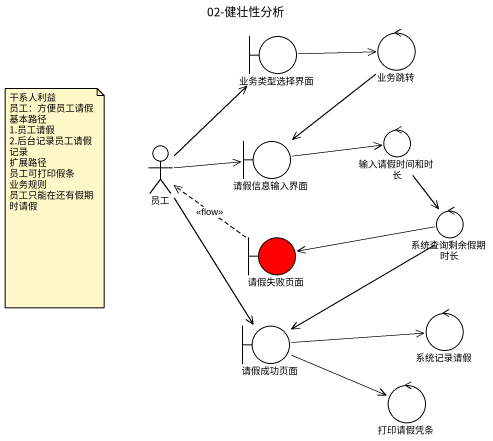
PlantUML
@startuml
title 02-健壮性分析
boundary 业务类型选择界面
control 业务跳转
actor 员工
boundary 请假信息输入界面
control 输入请假时间和时长
boundary 请假失败页面 #FF0000
control 系统查询剩余假期时长
control 系统记录请假
boundary 请假成功页面
control 打印请假凭条
业务类型选择界面 -right-> 业务跳转
业务跳转 --> 请假信息输入界面
员工 -up-> 业务类型选择界面
员工 -right-> 请假信息输入界面
员工 --> 请假成功页面
请假信息输入界面 -right-> 输入请假时间和时长
输入请假时间和时长 --> 系统查询剩余假期时长
请假失败页面 .up.> 员工 : <<flow>>
系统查询剩余假期时长 -left-> 请假失败页面
系统查询剩余假期时长 --> 请假成功页面
请假成功页面 -right-> 系统记录请假
请假成功页面 -right-> 打印请假凭条
note as N1
  干系人利益
  员工：方便员工请假
  基本路径
  1.员工请假
  2.后台记录员工请假记录
  扩展路径
  员工可打印假条
  业务规则
  员工只能在还有假期时请假
end note
@enduml
